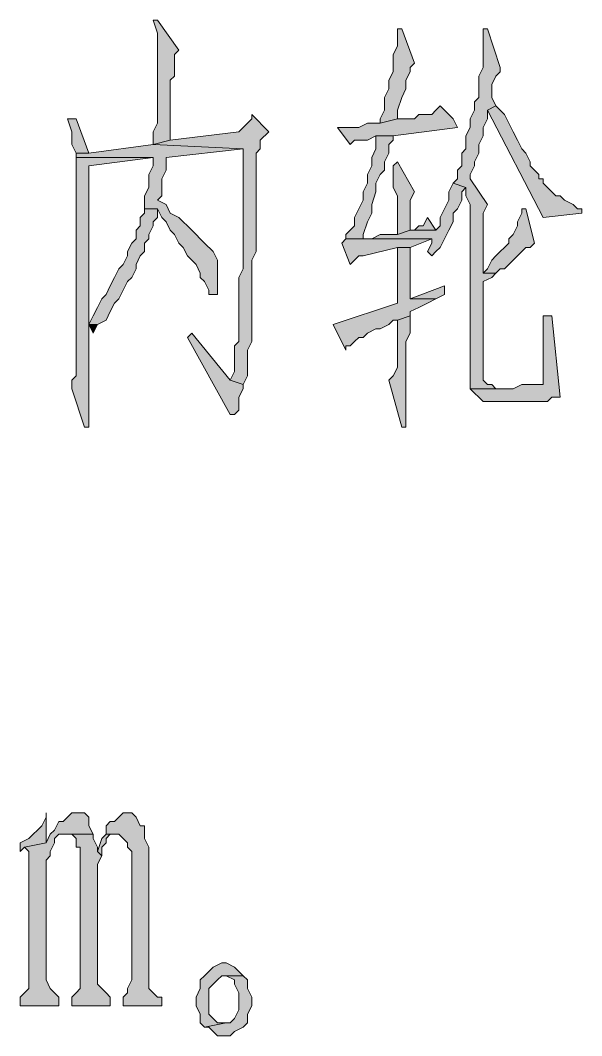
# Model space of a CAD drawing. Header units: millimetres. Extents: x 24 to 410, y 10 to 282.
# Drawn here: x 365.68 to 371.22, y 53.59 to 63.63 of the extents above; entities that cross this region are included whole.
import ezdxf

# ---------------------------------------------------------------- set-up
doc = ezdxf.new("R2010")
doc.units = ezdxf.units.MM

msp = doc.modelspace()

# ---------------------------------------------------------------- hatches: boundary and pattern name
h = msp.add_hatch(color=256)
h.dxf.hatch_style = 2
h.paths.add_polyline_path([(367.03, 63.627), (366.987667, 63.627), (367.03, 63.5), (367.03, 62.611), (366.987667, 62.526333), (366.987667, 62.399333), (367.157, 62.441667), (367.157, 63.034333), (367.199333, 63.076667), (367.199333, 63.288333), (367.241667, 63.330667)])
h = msp.add_hatch(color=256)
h.dxf.hatch_style = 2
h.paths.add_polyline_path([(369.443, 63.542333), (369.400667, 63.542333), (369.400667, 63.5), (369.400667, 63.373), (369.358333, 63.288333), (369.358333, 63.119), (369.316, 63.034333), (369.316, 62.949667), (369.273667, 62.865), (369.273667, 62.738), (369.231333, 62.653333), (369.231333, 62.611), (369.400667, 62.653333), (369.400667, 62.738), (369.443, 62.865), (369.485333, 62.949667), (369.485333, 63.034333), (369.527667, 63.119), (369.527667, 63.161333), (369.57, 63.203667)])
h = msp.add_hatch(color=256)
h.dxf.hatch_style = 2
h.paths.add_polyline_path([(370.289667, 63.542333), (370.247333, 63.542333), (370.247333, 63.5), (370.247333, 63.161333), (370.205, 63.076667), (370.205, 62.865), (370.162667, 62.822667), (370.162667, 62.738), (370.120333, 62.653333), (370.120333, 62.568667), (370.078, 62.484), (370.078, 62.357), (370.035667, 62.314667), (370.035667, 62.187667), (369.993333, 62.145333), (369.993333, 62.060667), (369.951, 62.018333), (370.078, 61.976), (370.078, 61.891333), (370.120333, 61.806667), (370.120333, 59.986333), (370.374333, 59.986333), (370.332, 60.028667), (370.289667, 60.028667), (370.247333, 60.071), (370.247333, 61.044667), (370.332, 61.087), (370.374333, 61.129333), (370.247333, 61.129333), (370.247333, 61.171667), (370.247333, 61.722), (370.289667, 61.806667), (370.120333, 62.060667), (370.120333, 62.103), (370.162667, 62.187667), (370.162667, 62.23), (370.205, 62.314667), (370.205, 62.399333), (370.247333, 62.484), (370.247333, 62.568667), (370.289667, 62.653333), (370.289667, 62.738), (370.374333, 62.780333), (370.332, 62.865), (370.332, 62.992), (370.374333, 63.076667), (370.416667, 63.119), (370.416667, 63.161333)])
h = msp.add_hatch(color=256)
h.dxf.hatch_style = 2
h.paths.add_polyline_path([(369.824, 62.780333), (369.781667, 62.738), (369.739333, 62.695667), (369.612333, 62.695667), (369.57, 62.653333), (369.400667, 62.653333), (369.231333, 62.611), (369.104333, 62.611), (369.019667, 62.568667), (368.808, 62.568667), (368.935, 62.399333), (368.977333, 62.441667), (369.104333, 62.441667), (369.189, 62.484), (369.358333, 62.484), (369.993333, 62.568667), (369.951, 62.653333)])
h = msp.add_hatch(color=256)
h.dxf.hatch_style = 2
h.paths.add_polyline_path([(370.374333, 62.780333), (370.289667, 62.738), (370.84, 61.679667), (371.221, 61.722), (371.221, 61.764333), (371.178667, 61.764333), (371.136333, 61.806667), (371.051667, 61.849), (371.009333, 61.891333), (370.967, 61.891333), (370.924667, 61.933667), (370.882333, 61.976), (370.84, 62.018333), (370.84, 62.060667), (370.797667, 62.060667), (370.797667, 62.103), (370.755333, 62.145333), (370.713, 62.187667), (370.713, 62.23), (370.670667, 62.314667), (370.628333, 62.357), (370.586, 62.441667), (370.543667, 62.526333), (370.501333, 62.611), (370.459, 62.695667)])
h = msp.add_hatch(color=256)
h.dxf.hatch_style = 2
h.paths.add_polyline_path([(366.225667, 62.653333), (366.141, 62.653333), (366.183333, 62.526333), (366.183333, 62.399333), (366.225667, 62.314667), (366.352667, 62.314667)])
h = msp.add_hatch(color=256)
h.dxf.hatch_style = 2
h.paths.add_polyline_path([(367.961333, 62.695667), (367.961333, 62.653333), (367.876667, 62.568667), (367.834333, 62.526333), (367.157, 62.441667), (366.987667, 62.399333), (367.876667, 62.357), (367.876667, 61.171667), (367.834333, 61.087), (367.834333, 60.917667), (367.834333, 60.452), (367.792, 60.409667), (367.792, 60.155667), (367.749667, 60.071), (367.876667, 60.028667), (367.919, 60.113333), (367.919, 60.367333), (367.961333, 60.452), (367.961333, 61.256333), (368.003667, 61.341), (368.003667, 62.314667), (368.046, 62.357), (368.046, 62.441667), (368.130667, 62.526333)])
h = msp.add_hatch(color=256)
h.dxf.hatch_style = 2
h.paths.add_polyline_path([(369.358333, 62.484), (369.189, 62.484), (369.189, 62.399333), (369.189, 62.357), (369.146667, 62.272333), (369.146667, 62.187667), (369.104333, 62.103), (369.104333, 62.018333), (369.062, 61.933667), (369.062, 61.849), (369.019667, 61.764333), (368.977333, 61.679667), (368.977333, 61.595), (368.935, 61.552667), (368.892667, 61.510333), (368.892667, 61.468), (369.062, 61.468), (369.062, 61.510333), (369.104333, 61.637333), (369.146667, 61.722), (369.146667, 61.806667), (369.189, 61.933667), (369.189, 62.018333), (369.231333, 62.103), (369.273667, 62.145333), (369.273667, 62.23), (369.316, 62.314667), (369.316, 62.399333), (369.358333, 62.441667)])
h = msp.add_hatch(color=256)
h.dxf.hatch_style = 2
h.paths.add_polyline_path([(366.987667, 62.399333), (366.352667, 62.314667), (366.225667, 62.314667), (366.225667, 62.272333), (366.987667, 62.272333), (366.987667, 62.187667), (366.945333, 62.103), (366.945333, 61.976), (366.903, 61.891333), (366.903, 61.764333), (367.03, 61.764333), (367.072333, 61.679667), (367.114667, 61.637333), (367.157, 61.552667), (367.199333, 61.510333), (367.241667, 61.425667), (367.284, 61.383333), (367.326333, 61.298667), (367.368667, 61.256333), (367.411, 61.214), (367.453333, 61.129333), (367.453333, 61.087), (367.495667, 61.044667), (367.538, 60.96), (367.538, 60.917667), (367.622667, 60.917667), (367.622667, 61.044667), (367.622667, 61.256333), (367.580333, 61.341), (367.495667, 61.425667), (367.453333, 61.468), (367.411, 61.510333), (367.368667, 61.552667), (367.326333, 61.595), (367.284, 61.637333), (367.241667, 61.679667), (367.157, 61.722), (367.114667, 61.806667), (367.03, 61.849), (367.072333, 61.891333), (367.072333, 62.060667), (367.114667, 62.145333), (367.114667, 62.272333), (367.876667, 62.357)])
h = msp.add_hatch(color=256)
h.dxf.hatch_style = 2
h.paths.add_polyline_path([(366.225667, 62.272333), (366.225667, 60.240333), (366.225667, 60.198), (366.225667, 60.113333), (366.183333, 60.071), (366.183333, 59.986333), (366.310333, 59.605333), (366.352667, 59.605333), (366.352667, 59.647667), (366.352667, 60.621333), (366.437333, 60.621333), (366.352667, 60.621333), (366.352667, 60.663667), (366.352667, 62.187667), (366.987667, 62.272333)])
h = msp.add_hatch(color=256)
h.dxf.hatch_style = 2
h.paths.add_polyline_path([(369.400667, 62.23), (369.358333, 62.187667), (369.358333, 61.976), (369.400667, 61.891333), (369.400667, 61.510333), (369.527667, 61.552667), (369.527667, 61.849), (369.57, 61.933667)])
h = msp.add_hatch(color=256)
h.dxf.hatch_style = 2
h.paths.add_polyline_path([(369.951, 62.018333), (369.908667, 61.933667), (369.908667, 61.849), (369.866333, 61.764333), (369.824, 61.679667), (369.824, 61.595), (369.781667, 61.552667), (369.527667, 61.552667), (369.400667, 61.510333), (369.231333, 61.510333), (369.146667, 61.468), (369.739333, 61.468), (369.739333, 61.425667), (369.697, 61.341), (369.739333, 61.298667), (369.781667, 61.341), (369.824, 61.383333), (369.866333, 61.468), (369.908667, 61.552667), (369.951, 61.637333), (369.951, 61.722), (369.993333, 61.764333), (370.035667, 61.849), (370.035667, 61.933667), (370.078, 61.976)])
h = msp.add_hatch(color=256)
h.dxf.hatch_style = 2
h.paths.add_polyline_path([(366.903, 61.764333), (366.903, 61.722), (366.860667, 61.679667), (366.860667, 61.595), (366.818333, 61.552667), (366.818333, 61.468), (366.776, 61.425667), (366.733667, 61.341), (366.733667, 61.298667), (366.691333, 61.214), (366.649, 61.171667), (366.606667, 61.087), (366.564333, 61.002333), (366.522, 60.917667), (366.479667, 60.875333), (366.437333, 60.790667), (366.395, 60.706), (366.352667, 60.621333), (366.437333, 60.621333), (366.522, 60.663667), (366.564333, 60.748333), (366.606667, 60.833), (366.649, 60.875333), (366.691333, 60.96), (366.733667, 61.044667), (366.776, 61.087), (366.818333, 61.171667), (366.818333, 61.214), (366.860667, 61.298667), (366.903, 61.341), (366.903, 61.425667), (366.945333, 61.468), (366.945333, 61.510333), (366.987667, 61.595), (366.987667, 61.637333), (367.03, 61.679667), (367.03, 61.764333)])
h = msp.add_hatch(color=256)
h.dxf.hatch_style = 2
h.paths.add_polyline_path([(370.628333, 61.764333), (370.628333, 61.722), (370.586, 61.637333), (370.586, 61.595), (370.543667, 61.510333), (370.501333, 61.468), (370.501333, 61.425667), (370.459, 61.383333), (370.416667, 61.341), (370.374333, 61.298667), (370.332, 61.256333), (370.289667, 61.171667), (370.247333, 61.129333), (370.374333, 61.129333), (370.416667, 61.171667), (370.459, 61.171667), (370.501333, 61.214), (370.543667, 61.256333), (370.586, 61.298667), (370.670667, 61.383333), (370.713, 61.383333), (370.755333, 61.425667), (370.670667, 61.764333)])
h = msp.add_hatch(color=256)
h.dxf.hatch_style = 2
h.paths.add_polyline_path([(369.697, 61.679667), (369.654667, 61.595), (369.612333, 61.595), (369.57, 61.552667), (369.781667, 61.552667)])
h = msp.add_hatch(color=256)
h.dxf.hatch_style = 2
h.paths.add_polyline_path([(369.146667, 61.468), (368.892667, 61.468), (368.850333, 61.425667), (368.935, 61.214), (368.977333, 61.256333), (369.019667, 61.298667), (369.062, 61.298667), (369.400667, 61.383333), (369.527667, 61.383333), (369.739333, 61.468)])
h = msp.add_hatch(color=256)
h.dxf.hatch_style = 2
h.paths.add_polyline_path([(369.527667, 61.383333), (369.400667, 61.383333), (369.400667, 61.256333), (369.400667, 60.833), (368.765667, 60.621333), (368.892667, 60.367333), (368.892667, 60.409667), (368.935, 60.409667), (368.977333, 60.452), (369.019667, 60.494333), (369.062, 60.494333), (369.104333, 60.536667), (369.189, 60.579), (369.231333, 60.579), (369.316, 60.621333), (369.358333, 60.663667), (369.400667, 60.663667), (369.527667, 60.706), (369.527667, 60.748333), (369.612333, 60.790667), (369.697, 60.833), (369.781667, 60.875333), (369.527667, 60.875333), (369.527667, 60.917667)])
h = msp.add_hatch(color=256)
h.dxf.hatch_style = 2
h.paths.add_polyline_path([(369.866333, 61.002333), (369.527667, 60.875333), (369.781667, 60.875333), (369.866333, 60.917667)])
h = msp.add_hatch(color=256)
h.dxf.hatch_style = 2
h.paths.add_polyline_path([(369.527667, 60.706), (369.400667, 60.663667), (369.400667, 60.198), (369.358333, 60.113333), (369.316, 60.071), (369.443, 59.605333), (369.485333, 59.605333), (369.485333, 59.647667), (369.485333, 60.452), (369.527667, 60.536667)])
h = msp.add_hatch(color=256)
h.dxf.hatch_style = 2
h.paths.add_polyline_path([(370.924667, 60.706), (370.84, 60.706), (370.84, 60.028667), (370.628333, 60.028667), (370.543667, 59.986333), (370.120333, 59.986333), (370.162667, 59.944), (370.205, 59.901667), (370.247333, 59.859333), (370.882333, 59.859333), (370.924667, 59.901667), (371.009333, 59.901667)])
h = msp.add_hatch(color=256)
h.dxf.hatch_style = 2
h.paths.add_polyline_path([(366.437333, 60.621333), (366.352667, 60.621333), (366.395, 60.536667)])
h = msp.add_hatch(color=256)
h.dxf.hatch_style = 2
h.paths.add_polyline_path([(367.368667, 60.536667), (367.326333, 60.494333), (367.749667, 59.732333), (367.792, 59.732333), (367.834333, 59.774667), (367.834333, 59.901667), (367.876667, 59.986333), (367.876667, 60.028667), (367.749667, 60.071)])
h = msp.add_hatch(color=256)
h.dxf.hatch_style = 2
h.paths.add_polyline_path([(365.929333, 55.795333), (365.929333, 55.753), (365.887, 55.668333), (365.844667, 55.626), (365.802333, 55.583667), (365.76, 55.541333), (365.675333, 55.499), (365.675333, 55.414333), (365.717667, 55.456667), (365.929333, 55.499)])
h = msp.add_hatch(color=256)
h.dxf.hatch_style = 2
h.paths.add_polyline_path([(366.225667, 55.795333), (366.183333, 55.795333), (366.141, 55.753), (366.098667, 55.710667), (366.056333, 55.710667), (366.014, 55.626), (365.971667, 55.583667), (365.929333, 55.499), (365.717667, 55.456667), (365.76, 55.414333), (365.76, 54.059667), (365.717667, 54.017333), (365.675333, 53.975), (365.675333, 53.890333), (366.056333, 53.890333), (366.056333, 53.975), (366.014, 54.017333), (365.971667, 54.059667), (365.929333, 54.144333), (365.929333, 55.329667), (365.971667, 55.372), (365.971667, 55.414333), (366.014, 55.499), (366.014, 55.541333), (366.056333, 55.583667), (366.395, 55.583667), (366.352667, 55.668333), (366.352667, 55.753), (366.310333, 55.795333)])
h = msp.add_hatch(color=256)
h.dxf.hatch_style = 2
h.paths.add_polyline_path([(366.733667, 55.795333), (366.691333, 55.795333), (366.649, 55.753), (366.606667, 55.710667), (366.564333, 55.710667), (366.522, 55.668333), (366.522, 55.583667), (366.606667, 55.583667), (366.649, 55.583667), (366.691333, 55.541333), (366.733667, 55.499), (366.733667, 55.456667), (366.776, 55.414333), (366.776, 54.144333), (366.733667, 54.059667), (366.733667, 54.017333), (366.691333, 53.975), (366.691333, 53.890333), (367.072333, 53.890333), (367.072333, 53.975), (367.03, 53.975), (366.987667, 54.017333), (366.945333, 54.059667), (366.945333, 54.144333), (366.945333, 55.456667), (366.903, 55.541333), (366.903, 55.668333), (366.860667, 55.668333), (366.818333, 55.753), (366.776, 55.795333)])
h = msp.add_hatch(color=256)
h.dxf.hatch_style = 2
h.paths.add_polyline_path([(366.395, 55.583667), (366.141, 55.583667), (366.183333, 55.583667), (366.225667, 55.541333), (366.225667, 55.456667), (366.268, 55.456667), (366.268, 54.059667), (366.225667, 54.017333), (366.183333, 53.975), (366.183333, 53.890333), (366.564333, 53.890333), (366.564333, 53.975), (366.522, 54.017333), (366.479667, 54.059667), (366.437333, 54.102), (366.437333, 55.287333), (366.479667, 55.372), (366.437333, 55.414333), (366.437333, 55.456667), (366.395, 55.541333)])
h = msp.add_hatch(color=256)
h.dxf.hatch_style = 2
h.paths.add_polyline_path([(366.522, 55.583667), (366.479667, 55.541333), (366.437333, 55.414333), (366.479667, 55.372), (366.479667, 55.456667), (366.522, 55.499), (366.522, 55.541333), (366.564333, 55.583667), (366.606667, 55.583667)])
h = msp.add_hatch(color=256)
h.dxf.hatch_style = 2
h.paths.add_polyline_path([(367.665, 54.313667), (367.580333, 54.271333), (367.538, 54.229), (367.495667, 54.186667), (367.453333, 54.144333), (367.453333, 54.059667), (367.411, 53.975), (367.411, 53.890333), (367.453333, 53.805667), (367.453333, 53.721), (367.495667, 53.678667), (367.707333, 53.721), (367.622667, 53.721), (367.580333, 53.763333), (367.538, 53.805667), (367.538, 54.059667), (367.580333, 54.102), (367.622667, 54.144333), (367.665, 54.186667), (367.876667, 54.186667), (367.834333, 54.229), (367.792, 54.271333), (367.707333, 54.313667)])
h = msp.add_hatch(color=256)
h.dxf.hatch_style = 2
h.paths.add_polyline_path([(367.876667, 54.186667), (367.665, 54.186667), (367.707333, 54.186667), (367.792, 54.144333), (367.792, 54.102), (367.834333, 54.017333), (367.834333, 53.848), (367.792, 53.763333), (367.749667, 53.721), (367.707333, 53.721), (367.495667, 53.678667), (367.538, 53.678667), (367.580333, 53.636333), (367.622667, 53.594), (367.749667, 53.594), (367.792, 53.636333), (367.876667, 53.678667), (367.919, 53.721), (367.919, 53.805667), (367.961333, 53.890333), (367.961333, 53.975), (367.919, 54.059667), (367.919, 54.144333)])

# ---------------------------------------------------------------- linework, layer by layer
at = {"lineweight": 0}
for points in [[(367.03, 63.627), (366.987667, 63.627), (367.03, 63.5), (367.03, 62.611), (366.987667, 62.526333), (366.987667, 62.399333), (367.157, 62.441667), (367.157, 63.034333), (367.199333, 63.076667), (367.199333, 63.288333), (367.241667, 63.330667)], [(369.443, 63.542333), (369.400667, 63.542333), (369.400667, 63.5), (369.400667, 63.373), (369.358333, 63.288333), (369.358333, 63.119), (369.316, 63.034333), (369.316, 62.949667), (369.273667, 62.865), (369.273667, 62.738), (369.231333, 62.653333), (369.231333, 62.611), (369.400667, 62.653333), (369.400667, 62.738), (369.443, 62.865), (369.485333, 62.949667), (369.485333, 63.034333), (369.527667, 63.119), (369.527667, 63.161333), (369.57, 63.203667)], [(370.289667, 63.542333), (370.247333, 63.542333), (370.247333, 63.5), (370.247333, 63.161333), (370.205, 63.076667), (370.205, 62.865), (370.162667, 62.822667), (370.162667, 62.738), (370.120333, 62.653333), (370.120333, 62.568667), (370.078, 62.484), (370.078, 62.357), (370.035667, 62.314667), (370.035667, 62.187667), (369.993333, 62.145333), (369.993333, 62.060667), (369.951, 62.018333), (370.078, 61.976), (370.078, 61.891333), (370.120333, 61.806667), (370.120333, 59.986333), (370.374333, 59.986333), (370.332, 60.028667), (370.289667, 60.028667), (370.247333, 60.071), (370.247333, 61.044667), (370.332, 61.087), (370.374333, 61.129333), (370.247333, 61.129333), (370.247333, 61.171667), (370.247333, 61.722), (370.289667, 61.806667), (370.120333, 62.060667), (370.120333, 62.103), (370.162667, 62.187667), (370.162667, 62.23), (370.205, 62.314667), (370.205, 62.399333), (370.247333, 62.484), (370.247333, 62.568667), (370.289667, 62.653333), (370.289667, 62.738), (370.374333, 62.780333), (370.332, 62.865), (370.332, 62.992), (370.374333, 63.076667), (370.416667, 63.119), (370.416667, 63.161333)], [(369.824, 62.780333), (369.781667, 62.738), (369.739333, 62.695667), (369.612333, 62.695667), (369.57, 62.653333), (369.400667, 62.653333), (369.231333, 62.611), (369.104333, 62.611), (369.019667, 62.568667), (368.808, 62.568667), (368.935, 62.399333), (368.977333, 62.441667), (369.104333, 62.441667), (369.189, 62.484), (369.358333, 62.484), (369.993333, 62.568667), (369.951, 62.653333)], [(370.374333, 62.780333), (370.289667, 62.738), (370.84, 61.679667), (371.221, 61.722), (371.221, 61.764333), (371.178667, 61.764333), (371.136333, 61.806667), (371.051667, 61.849), (371.009333, 61.891333), (370.967, 61.891333), (370.924667, 61.933667), (370.882333, 61.976), (370.84, 62.018333), (370.84, 62.060667), (370.797667, 62.060667), (370.797667, 62.103), (370.755333, 62.145333), (370.713, 62.187667), (370.713, 62.23), (370.670667, 62.314667), (370.628333, 62.357), (370.586, 62.441667), (370.543667, 62.526333), (370.501333, 62.611), (370.459, 62.695667)], [(366.225667, 62.653333), (366.141, 62.653333), (366.183333, 62.526333), (366.183333, 62.399333), (366.225667, 62.314667), (366.352667, 62.314667)], [(367.961333, 62.695667), (367.961333, 62.653333), (367.876667, 62.568667), (367.834333, 62.526333), (367.157, 62.441667), (366.987667, 62.399333), (367.876667, 62.357), (367.876667, 61.171667), (367.834333, 61.087), (367.834333, 60.917667), (367.834333, 60.452), (367.792, 60.409667), (367.792, 60.155667), (367.749667, 60.071), (367.876667, 60.028667), (367.919, 60.113333), (367.919, 60.367333), (367.961333, 60.452), (367.961333, 61.256333), (368.003667, 61.341), (368.003667, 62.314667), (368.046, 62.357), (368.046, 62.441667), (368.130667, 62.526333)], [(369.358333, 62.484), (369.189, 62.484), (369.189, 62.399333), (369.189, 62.357), (369.146667, 62.272333), (369.146667, 62.187667), (369.104333, 62.103), (369.104333, 62.018333), (369.062, 61.933667), (369.062, 61.849), (369.019667, 61.764333), (368.977333, 61.679667), (368.977333, 61.595), (368.935, 61.552667), (368.892667, 61.510333), (368.892667, 61.468), (369.062, 61.468), (369.062, 61.510333), (369.104333, 61.637333), (369.146667, 61.722), (369.146667, 61.806667), (369.189, 61.933667), (369.189, 62.018333), (369.231333, 62.103), (369.273667, 62.145333), (369.273667, 62.23), (369.316, 62.314667), (369.316, 62.399333), (369.358333, 62.441667)], [(366.987667, 62.399333), (366.352667, 62.314667), (366.225667, 62.314667), (366.225667, 62.272333), (366.987667, 62.272333), (366.987667, 62.187667), (366.945333, 62.103), (366.945333, 61.976), (366.903, 61.891333), (366.903, 61.764333), (367.03, 61.764333), (367.072333, 61.679667), (367.114667, 61.637333), (367.157, 61.552667), (367.199333, 61.510333), (367.241667, 61.425667), (367.284, 61.383333), (367.326333, 61.298667), (367.368667, 61.256333), (367.411, 61.214), (367.453333, 61.129333), (367.453333, 61.087), (367.495667, 61.044667), (367.538, 60.96), (367.538, 60.917667), (367.622667, 60.917667), (367.622667, 61.044667), (367.622667, 61.256333), (367.580333, 61.341), (367.495667, 61.425667), (367.453333, 61.468), (367.411, 61.510333), (367.368667, 61.552667), (367.326333, 61.595), (367.284, 61.637333), (367.241667, 61.679667), (367.157, 61.722), (367.114667, 61.806667), (367.03, 61.849), (367.072333, 61.891333), (367.072333, 62.060667), (367.114667, 62.145333), (367.114667, 62.272333), (367.876667, 62.357)], [(366.225667, 62.272333), (366.225667, 60.240333), (366.225667, 60.198), (366.225667, 60.113333), (366.183333, 60.071), (366.183333, 59.986333), (366.310333, 59.605333), (366.352667, 59.605333), (366.352667, 59.647667), (366.352667, 60.621333), (366.437333, 60.621333), (366.352667, 60.621333), (366.352667, 60.663667), (366.352667, 62.187667), (366.987667, 62.272333)], [(369.400667, 62.23), (369.358333, 62.187667), (369.358333, 61.976), (369.400667, 61.891333), (369.400667, 61.510333), (369.527667, 61.552667), (369.527667, 61.849), (369.57, 61.933667)], [(369.951, 62.018333), (369.908667, 61.933667), (369.908667, 61.849), (369.866333, 61.764333), (369.824, 61.679667), (369.824, 61.595), (369.781667, 61.552667), (369.527667, 61.552667), (369.400667, 61.510333), (369.231333, 61.510333), (369.146667, 61.468), (369.739333, 61.468), (369.739333, 61.425667), (369.697, 61.341), (369.739333, 61.298667), (369.781667, 61.341), (369.824, 61.383333), (369.866333, 61.468), (369.908667, 61.552667), (369.951, 61.637333), (369.951, 61.722), (369.993333, 61.764333), (370.035667, 61.849), (370.035667, 61.933667), (370.078, 61.976)], [(366.903, 61.764333), (366.903, 61.722), (366.860667, 61.679667), (366.860667, 61.595), (366.818333, 61.552667), (366.818333, 61.468), (366.776, 61.425667), (366.733667, 61.341), (366.733667, 61.298667), (366.691333, 61.214), (366.649, 61.171667), (366.606667, 61.087), (366.564333, 61.002333), (366.522, 60.917667), (366.479667, 60.875333), (366.437333, 60.790667), (366.395, 60.706), (366.352667, 60.621333), (366.437333, 60.621333), (366.522, 60.663667), (366.564333, 60.748333), (366.606667, 60.833), (366.649, 60.875333), (366.691333, 60.96), (366.733667, 61.044667), (366.776, 61.087), (366.818333, 61.171667), (366.818333, 61.214), (366.860667, 61.298667), (366.903, 61.341), (366.903, 61.425667), (366.945333, 61.468), (366.945333, 61.510333), (366.987667, 61.595), (366.987667, 61.637333), (367.03, 61.679667), (367.03, 61.764333)], [(370.628333, 61.764333), (370.628333, 61.722), (370.586, 61.637333), (370.586, 61.595), (370.543667, 61.510333), (370.501333, 61.468), (370.501333, 61.425667), (370.459, 61.383333), (370.416667, 61.341), (370.374333, 61.298667), (370.332, 61.256333), (370.289667, 61.171667), (370.247333, 61.129333), (370.374333, 61.129333), (370.416667, 61.171667), (370.459, 61.171667), (370.501333, 61.214), (370.543667, 61.256333), (370.586, 61.298667), (370.670667, 61.383333), (370.713, 61.383333), (370.755333, 61.425667), (370.670667, 61.764333)], [(369.697, 61.679667), (369.654667, 61.595), (369.612333, 61.595), (369.57, 61.552667), (369.781667, 61.552667)], [(369.146667, 61.468), (368.892667, 61.468), (368.850333, 61.425667), (368.935, 61.214), (368.977333, 61.256333), (369.019667, 61.298667), (369.062, 61.298667), (369.400667, 61.383333), (369.527667, 61.383333), (369.739333, 61.468)], [(369.527667, 61.383333), (369.400667, 61.383333), (369.400667, 61.256333), (369.400667, 60.833), (368.765667, 60.621333), (368.892667, 60.367333), (368.892667, 60.409667), (368.935, 60.409667), (368.977333, 60.452), (369.019667, 60.494333), (369.062, 60.494333), (369.104333, 60.536667), (369.189, 60.579), (369.231333, 60.579), (369.316, 60.621333), (369.358333, 60.663667), (369.400667, 60.663667), (369.527667, 60.706), (369.527667, 60.748333), (369.612333, 60.790667), (369.697, 60.833), (369.781667, 60.875333), (369.527667, 60.875333), (369.527667, 60.917667)], [(369.866333, 61.002333), (369.527667, 60.875333), (369.781667, 60.875333), (369.866333, 60.917667)], [(369.527667, 60.706), (369.400667, 60.663667), (369.400667, 60.198), (369.358333, 60.113333), (369.316, 60.071), (369.443, 59.605333), (369.485333, 59.605333), (369.485333, 59.647667), (369.485333, 60.452), (369.527667, 60.536667)], [(370.924667, 60.706), (370.84, 60.706), (370.84, 60.028667), (370.628333, 60.028667), (370.543667, 59.986333), (370.120333, 59.986333), (370.162667, 59.944), (370.205, 59.901667), (370.247333, 59.859333), (370.882333, 59.859333), (370.924667, 59.901667), (371.009333, 59.901667)], [(366.437333, 60.621333), (366.352667, 60.621333), (366.395, 60.536667)], [(367.368667, 60.536667), (367.326333, 60.494333), (367.749667, 59.732333), (367.792, 59.732333), (367.834333, 59.774667), (367.834333, 59.901667), (367.876667, 59.986333), (367.876667, 60.028667), (367.749667, 60.071)], [(365.929333, 55.795333), (365.929333, 55.753), (365.887, 55.668333), (365.844667, 55.626), (365.802333, 55.583667), (365.76, 55.541333), (365.675333, 55.499), (365.675333, 55.414333), (365.717667, 55.456667), (365.929333, 55.499)], [(366.225667, 55.795333), (366.183333, 55.795333), (366.141, 55.753), (366.098667, 55.710667), (366.056333, 55.710667), (366.014, 55.626), (365.971667, 55.583667), (365.929333, 55.499), (365.717667, 55.456667), (365.76, 55.414333), (365.76, 54.059667), (365.717667, 54.017333), (365.675333, 53.975), (365.675333, 53.890333), (366.056333, 53.890333), (366.056333, 53.975), (366.014, 54.017333), (365.971667, 54.059667), (365.929333, 54.144333), (365.929333, 55.329667), (365.971667, 55.372), (365.971667, 55.414333), (366.014, 55.499), (366.014, 55.541333), (366.056333, 55.583667), (366.395, 55.583667), (366.352667, 55.668333), (366.352667, 55.753), (366.310333, 55.795333)], [(366.733667, 55.795333), (366.691333, 55.795333), (366.649, 55.753), (366.606667, 55.710667), (366.564333, 55.710667), (366.522, 55.668333), (366.522, 55.583667), (366.606667, 55.583667), (366.649, 55.583667), (366.691333, 55.541333), (366.733667, 55.499), (366.733667, 55.456667), (366.776, 55.414333), (366.776, 54.144333), (366.733667, 54.059667), (366.733667, 54.017333), (366.691333, 53.975), (366.691333, 53.890333), (367.072333, 53.890333), (367.072333, 53.975), (367.03, 53.975), (366.987667, 54.017333), (366.945333, 54.059667), (366.945333, 54.144333), (366.945333, 55.456667), (366.903, 55.541333), (366.903, 55.668333), (366.860667, 55.668333), (366.818333, 55.753), (366.776, 55.795333)], [(366.395, 55.583667), (366.141, 55.583667), (366.183333, 55.583667), (366.225667, 55.541333), (366.225667, 55.456667), (366.268, 55.456667), (366.268, 54.059667), (366.225667, 54.017333), (366.183333, 53.975), (366.183333, 53.890333), (366.564333, 53.890333), (366.564333, 53.975), (366.522, 54.017333), (366.479667, 54.059667), (366.437333, 54.102), (366.437333, 55.287333), (366.479667, 55.372), (366.437333, 55.414333), (366.437333, 55.456667), (366.395, 55.541333)], [(366.522, 55.583667), (366.479667, 55.541333), (366.437333, 55.414333), (366.479667, 55.372), (366.479667, 55.456667), (366.522, 55.499), (366.522, 55.541333), (366.564333, 55.583667), (366.606667, 55.583667)], [(367.665, 54.313667), (367.580333, 54.271333), (367.538, 54.229), (367.495667, 54.186667), (367.453333, 54.144333), (367.453333, 54.059667), (367.411, 53.975), (367.411, 53.890333), (367.453333, 53.805667), (367.453333, 53.721), (367.495667, 53.678667), (367.707333, 53.721), (367.622667, 53.721), (367.580333, 53.763333), (367.538, 53.805667), (367.538, 54.059667), (367.580333, 54.102), (367.622667, 54.144333), (367.665, 54.186667), (367.876667, 54.186667), (367.834333, 54.229), (367.792, 54.271333), (367.707333, 54.313667)], [(367.876667, 54.186667), (367.665, 54.186667), (367.707333, 54.186667), (367.792, 54.144333), (367.792, 54.102), (367.834333, 54.017333), (367.834333, 53.848), (367.792, 53.763333), (367.749667, 53.721), (367.707333, 53.721), (367.495667, 53.678667), (367.538, 53.678667), (367.580333, 53.636333), (367.622667, 53.594), (367.749667, 53.594), (367.792, 53.636333), (367.876667, 53.678667), (367.919, 53.721), (367.919, 53.805667), (367.961333, 53.890333), (367.961333, 53.975), (367.919, 54.059667), (367.919, 54.144333)]]:
    msp.add_lwpolyline(points, close=True, dxfattribs=at)

doc.saveas('drawing.dxf')
